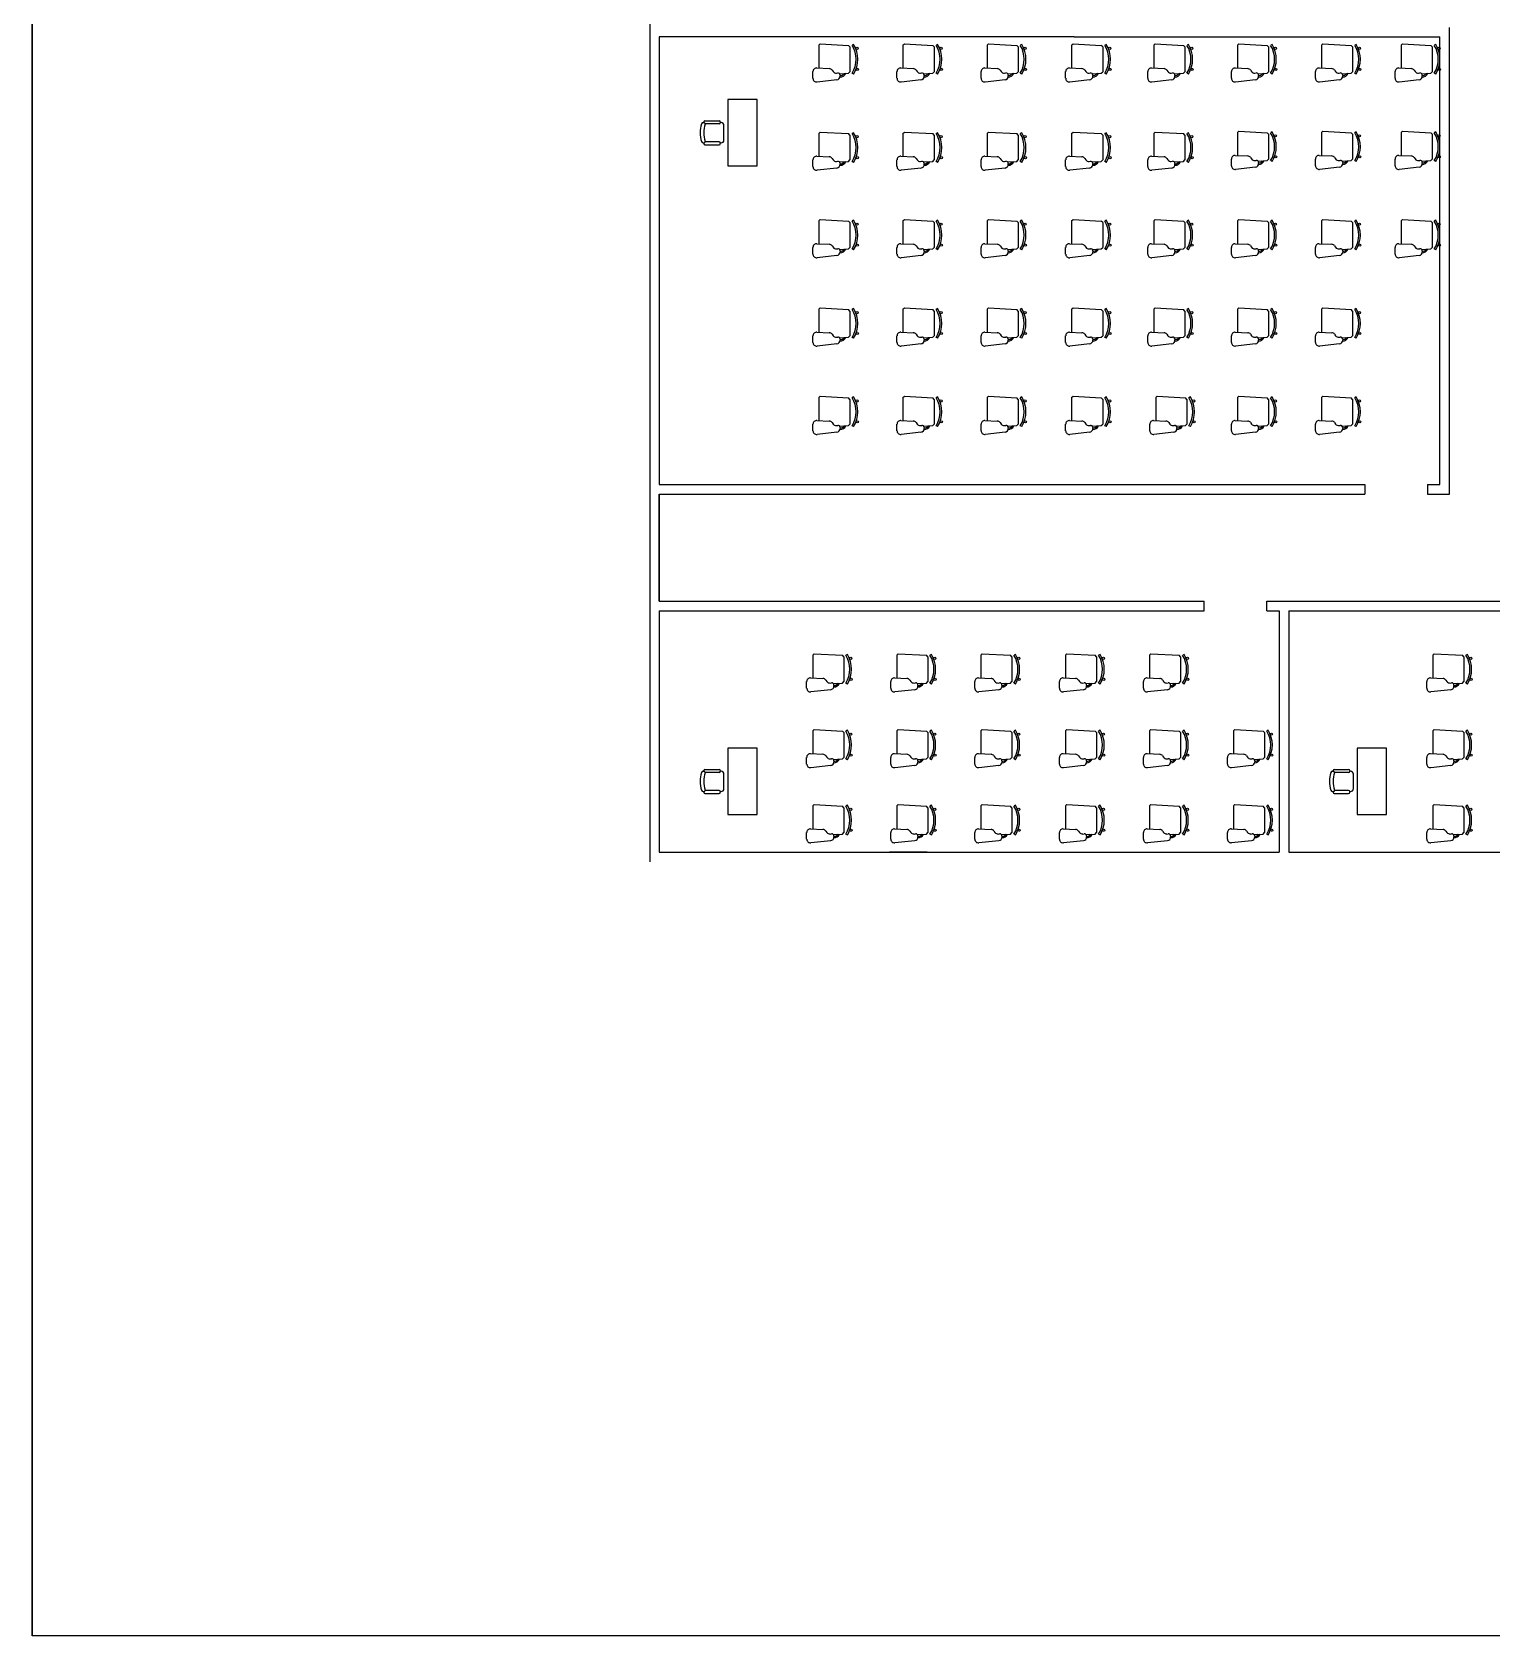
# Model space of a CAD drawing. Header units: inches. Extents: x -55 to 844, y -103 to 167.
# Drawn here: x 769.12 to 792.39, y 22.7 to 48.26 of the extents above; entities that cross this region are included whole.
import ezdxf

# ---------------------------------------------------------------- set-up
doc = ezdxf.new("R2010")
doc.units = ezdxf.units.IN
doc.header["$MEASUREMENT"] = 0
doc.layers.add('ARREDI', color=185, linetype='Continuous')

# ---------------------------------------------------------------- blocks, each defined once
blk = doc.blocks.new('kjghgfsd')
at = {"layer": 'ARREDI'}
for p, q in [((792.189, 32.754), (792.189, 32.525)), ((792.219, 32.772), (792.207, 32.772)), ((792.219, 32.78), (792.219, 32.772)), ((792.237, 32.525), (792.237, 32.75)), ((792.525, 32.525), (792.525, 32.75)), ((792.542, 32.78), (792.542, 32.772)), ((792.542, 32.772), (792.554, 32.772)), ((792.572, 32.754), (792.572, 32.525)), ((792.207, 32.507), (792.219, 32.507)), ((792.219, 32.507), (792.219, 32.496)), ((792.542, 32.496), (792.542, 32.507)), ((792.554, 32.507), (792.542, 32.507)), ((791.851, 32.39), (791.851, 31.919)), ((792.91, 32.39), (791.851, 32.39)), ((792.266, 32.449), (792.495, 32.449)), ((792.91, 31.919), (792.91, 32.39)), ((791.851, 31.919), (792.91, 31.919))]:
    blk.add_line(p, q, dxfattribs=at)
for centre, radius, start, end in [((792.207, 32.754), 0.0176, 90, 180), ((792.248, 32.78), 0.0294, 107.9202, 180), ((792.237, 32.767), 0.0176, 180, 287.578), ((792.381, 32.371), 0.459, 72.0798, 107.9202), ((792.381, 32.313), 0.459, 72.422, 107.578), ((792.525, 32.767), 0.0176, 252.422, 0), ((792.513, 32.78), 0.0294, 360, 72.0798), ((792.554, 32.754), 0.0176, 0, 90), ((792.207, 32.525), 0.0176, 180, 270), ((792.219, 32.525), 0.0176, 270, 0), ((792.266, 32.496), 0.047, 180, 270), ((792.495, 32.496), 0.047, 270, 0), ((792.542, 32.525), 0.0176, 180, 270), ((792.554, 32.525), 0.0176, 270, 0)]:
    blk.add_arc(centre, radius, start, end, dxfattribs=at)
blk = doc.blocks.new('jghfdfds')
at = {"layer": 'ARREDI'}
for p, q in [((786.7, 30.413), (786.665, 30.731)), ((786.724, 30.796), (786.83, 30.796)), ((786.889, 30.735), (786.879, 30.536)), ((787.253, 30.7), (786.887, 30.7)), ((787.274, 30.678), (787.249, 30.227)), ((787.253, 30.7), (787.274, 30.678)), ((786.806, 30.421), (786.809, 30.401)), ((786.854, 30.491), (786.832, 30.476)), ((786.775, 30.362), (786.76, 30.361)), ((786.791, 30.147), (786.805, 30.17)), ((786.798, 30.372), (786.806, 30.227)), ((786.806, 30.227), (786.829, 30.205)), ((787.225, 30.205), (786.829, 30.205)), ((787.225, 30.205), (787.249, 30.227)), ((787.264, 30.147), (787.25, 30.17))]:
    blk.add_line(p, q, dxfattribs=at)
for centre, radius in [((786.866, 30.089), 0.0169), ((787.2, 30.094), 0.0179)]:
    blk.add_circle(centre, radius, dxfattribs=at)
for centre, radius, start, end in [((786.724, 30.737), 0.0585, 90, 186.2874), ((786.83, 30.737), 0.0585, 357.2751, 90), ((786.865, 30.427), 0.0585, 124.3009, 186.3369), ((786.821, 30.539), 0.0585, 304.3009, 357.2751), ((786.759, 30.42), 0.0585, 186.2874, 271.8486), ((786.839, 30.362), 0.0948, 179.3119, 248.1614), ((786.839, 30.362), 0.0725, 180.3608, 239.5844), ((786.774, 30.397), 0.035, 271.8486, 6.3369), ((787.027, 30.529), 0.422, 238.1974, 301.8026), ((787.027, 30.529), 0.449, 238.1974, 301.8026)]:
    blk.add_arc(centre, radius, start, end, dxfattribs=at)

msp = doc.modelspace()

# ---------------------------------------------------------------- linework, layer by layer
for p, q in [((769.117, 66.701), (769.117, 22.701)), ((769.117, 22.701), (769.117, 66.701)), ((778.967, 63.051), (778.967, 48.189)), ((778.967, 48.189), (778.967, 35.041)), ((779.117, 48.189), (779.117, 41.051)), ((785.732, 48.189), (779.117, 48.189)), ((779.117, 48.189), (779.117, 41.051)), ((785.732, 48.189), (791.564, 48.189)), ((779.117, 41.051), (790.364, 41.051)), ((790.364, 41.051), (790.364, 40.901)), ((791.364, 41.051), (791.364, 40.901)), ((791.364, 41.051), (791.564, 41.051)), ((779.117, 40.901), (790.364, 40.901)), ((779.117, 40.901), (779.117, 39.191)), ((779.117, 40.901), (779.117, 39.191)), ((791.364, 40.901), (791.714, 40.901)), ((779.117, 39.191), (787.803, 39.191)), ((787.803, 39.041), (787.803, 39.191)), ((788.803, 39.041), (788.803, 39.191)), ((788.803, 39.191), (797.689, 39.191)), ((779.117, 39.041), (779.117, 35.191)), ((779.117, 39.041), (787.803, 39.041)), ((779.117, 39.041), (779.117, 35.191)), ((788.803, 39.041), (789.003, 39.041)), ((789.003, 39.041), (789.003, 35.191)), ((789.153, 39.041), (797.689, 39.041)), ((789.153, 39.041), (789.153, 35.191)), ((779.117, 35.191), (789.003, 35.191)), ((783.386, 35.191), (782.786, 35.191)), ((783.386, 35.191), (783.386, 35.191)), ((789.153, 35.191), (798.889, 35.191)), ((844.117, 22.701), (769.117, 22.701))]:
    msp.add_line(p, q)
for points in [[(791.714, 40.901), (791.714, 48.339)], [(791.564, 41.051), (791.564, 48.189)], [(779.117, 39.191), (779.117, 39.191), (779.117, 40.901)], [(779.117, 40.901), (790.364, 40.901)], [(791.364, 40.901), (791.714, 40.901)]]:
    msp.add_lwpolyline(points)

# ---------------------------------------------------------------- block references
at = {"rotation": 90}
for name, p in [('jghfdfds', (812.363, -739.197)), ('jghfdfds', (813.703, -739.197)), ('jghfdfds', (815.043, -739.197)), ('jghfdfds', (816.392, -739.197)), ('jghfdfds', (817.701, -739.197)), ('jghfdfds', (819.035, -739.197)), ('jghfdfds', (820.375, -739.197)), ('jghfdfds', (821.644, -739.197)), ('kjghgfsd', (812.598, -745.721)), ('jghfdfds', (812.363, -740.604)), ('jghfdfds', (813.703, -740.604)), ('jghfdfds', (815.043, -740.604)), ('jghfdfds', (816.392, -740.604)), ('jghfdfds', (817.701, -740.604)), ('jghfdfds', (819.035, -740.59)), ('jghfdfds', (820.375, -740.59)), ('jghfdfds', (821.644, -740.59)), ('jghfdfds', (812.363, -741.998)), ('jghfdfds', (813.703, -741.998)), ('jghfdfds', (815.043, -741.998)), ('jghfdfds', (816.392, -741.998)), ('jghfdfds', (817.701, -741.998)), ('jghfdfds', (819.035, -741.998)), ('jghfdfds', (820.375, -741.998)), ('jghfdfds', (821.644, -741.998)), ('jghfdfds', (812.363, -743.407)), ('jghfdfds', (813.703, -743.407)), ('jghfdfds', (815.043, -743.407)), ('jghfdfds', (816.392, -743.407)), ('jghfdfds', (817.701, -743.407)), ('jghfdfds', (819.035, -743.407)), ('jghfdfds', (820.375, -743.407)), ('jghfdfds', (812.363, -744.815)), ('jghfdfds', (813.703, -744.815)), ('jghfdfds', (815.043, -744.815)), ('jghfdfds', (816.392, -744.815)), ('jghfdfds', (817.732, -744.815)), ('jghfdfds', (819.035, -744.815)), ('jghfdfds', (820.375, -744.815)), ('jghfdfds', (812.263, -748.918)), ('jghfdfds', (813.603, -748.918)), ('jghfdfds', (814.943, -748.918)), ('jghfdfds', (816.292, -748.918)), ('jghfdfds', (817.632, -748.918)), ('jghfdfds', (822.149, -748.918)), ('jghfdfds', (812.263, -750.126)), ('jghfdfds', (813.603, -750.126)), ('jghfdfds', (814.943, -750.126)), ('jghfdfds', (816.292, -750.126)), ('jghfdfds', (817.632, -750.126)), ('jghfdfds', (818.972, -750.126)), ('jghfdfds', (822.149, -750.126)), ('kjghgfsd', (812.598, -756.06)), ('kjghgfsd', (822.633, -756.06)), ('jghfdfds', (812.263, -751.324)), ('jghfdfds', (813.603, -751.324)), ('jghfdfds', (814.943, -751.324)), ('jghfdfds', (816.292, -751.324)), ('jghfdfds', (817.632, -751.324)), ('jghfdfds', (818.972, -751.324)), ('jghfdfds', (822.149, -751.324))]:
    msp.add_blockref(name, p, dxfattribs=at)

doc.saveas('drawing.dxf')
